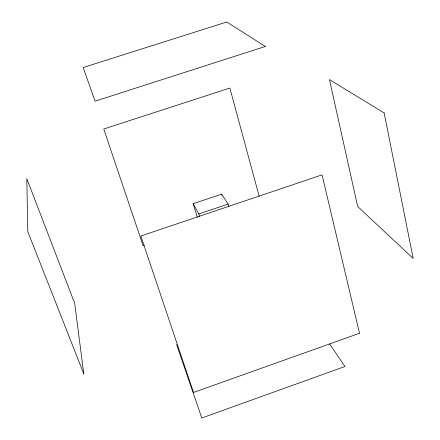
<?xml version="1.0" encoding="UTF-8"?>
<svg xmlns="http://www.w3.org/2000/svg" width="440" height="440" viewBox="0 0 440 440"><rect width="100%" height="100%" fill="white"/><g stroke="black" fill="none" stroke-linecap="round" stroke-linejoin="round"><path stroke-width="0.66" d="M144.359 245.152L143.066 245.591L103.741 128.992L229.878 88.055L259.132 196.152M228.168 204.061L221.612 194.156L193.182 203.704L198.825 213.956L228.168 204.061L228.916 206.652M329.582 343.926L344.96 366.498L201.773 418L176.583 344.443M193.182 203.704L197.318 217.256M198.825 213.956L199.612 216.546M221.612 194.156L221.986 195.448M359.519 333.273L193.501 392.469L140.828 236.027L322.053 174.862L359.519 333.273M265.331 46.47L95.029 101.178L83.221 67.523L226.749 22L265.331 46.47M384.153 112.943L329.466 79.602L357.676 206.492L413.188 258.456L384.153 112.943M83.793 373.852L27.775 231.589L26.813 178.635L74.696 303.38L83.793 373.852"/></g></svg>
